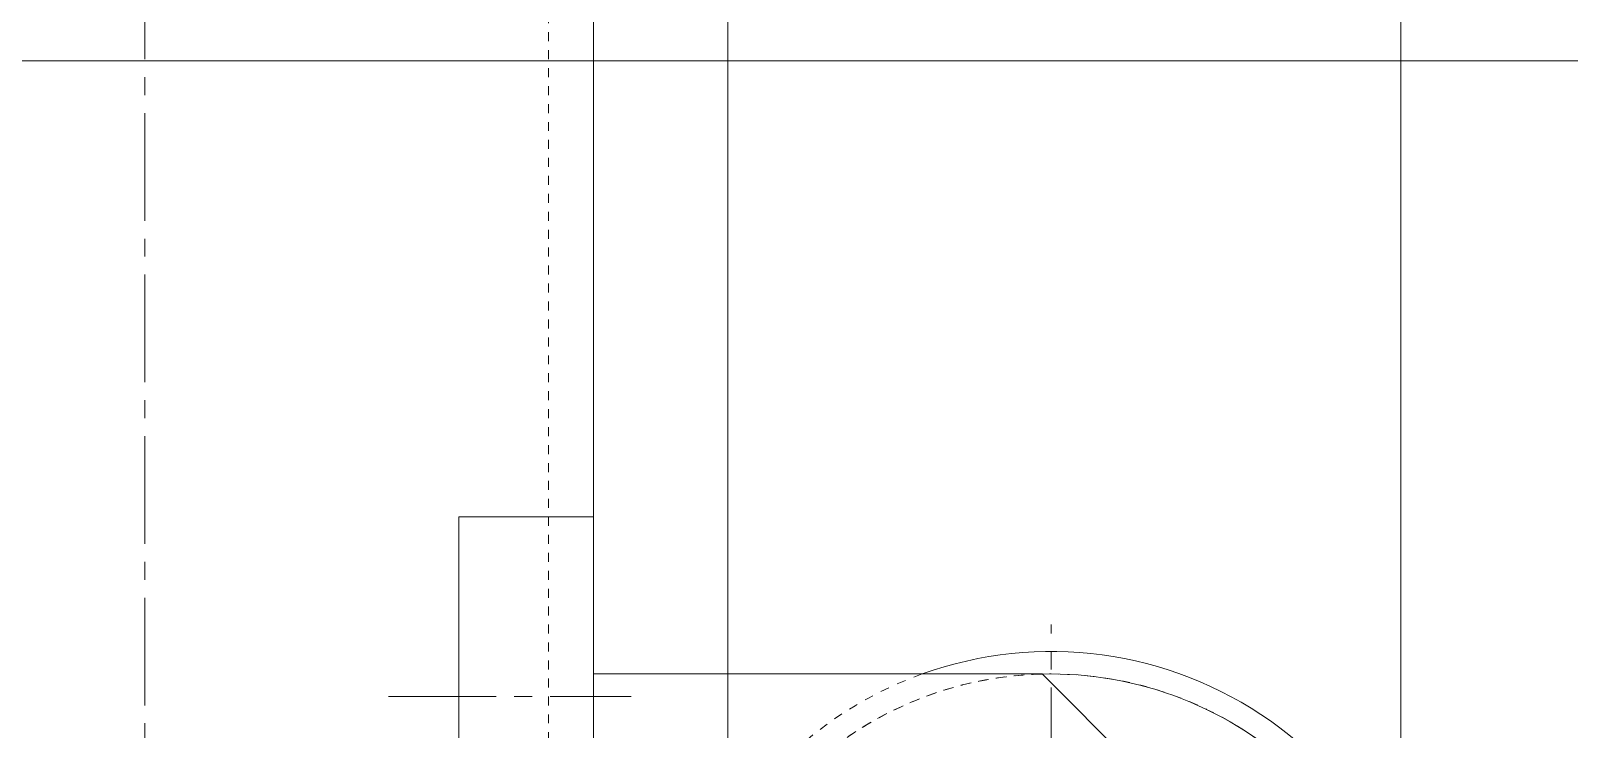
# Model space of a CAD drawing. Header units: millimetres. Extents: x -50460 to 50460, y -35640 to 35640.
# Drawn here: x -33507.4 to -33336, y 21373.3 to 21451.1 of the extents above; entities that cross this region are included whole.
import ezdxf

# ---------------------------------------------------------------- set-up
doc = ezdxf.new("R2010")
doc.units = ezdxf.units.MM
for name, pattern in [('双点画线', [22, 12, -2, 2, -2, 2, -2]), ('点画线', [18, 12, -2, 2, -2]), ('虚线', [2, 1, -1])]:
    doc.linetypes.add(name, pattern=pattern)
for name, color, linetype, lineweight in [('7', 30, '双点画线', 18), ('EB0', 7, 'Continuous', 15), ('中心线层', 1, '点画线', 18), ('尺寸线层', 4, 'Continuous', 18), ('粗实线层', 7, 'Continuous', 15), ('粗实线层_1', 7, 'Continuous', 15), ('细实线层', 3, 'Continuous', 18), ('虚线层', 100, '虚线', 18)]:
    doc.layers.add(name, color=color, linetype=linetype, lineweight=lineweight)

# ---------------------------------------------------------------- blocks, each defined once
blk = doc.blocks.new('*X209')
at = {"layer": '细实线层'}
blk.add_line((540, 203.33), (-540, 203.33), dxfattribs=at)
blk = doc.blocks.new('*X928')
at = {"layer": '粗实线层'}
for p, q in [((0, 115), (15, 115)), ((0, 0), (0, 115)), ((15, 0), (15, 115)), ((0, 0), (15, 0))]:
    blk.add_line(p, q, dxfattribs=at)
blk = doc.blocks.new('*X929')
at = {"layer": '中心线层'}
for p, q in [((51, -24.5), (51, -55.5)), ((35.5, -40), (66.5, -40))]:
    blk.add_line(p, q, dxfattribs=at)
at = {"layer": '粗实线层'}
for p, q in [((0, -80), (0, 0)), ((0, 0), (50, 0)), ((50, 0), (75, -25)), ((75, -25), (75, -55)), ((75, -55), (50, -80)), ((50, -80), (0, -80))]:
    blk.add_line(p, q, dxfattribs=at)
blk.add_circle((51, -40), 12.5, dxfattribs=at)
blk = doc.blocks.new('*X927')
at = {"layer": '粗实线层_1'}
for name, p in [('*X928', (0, 0)), ('*X929', (15, 97.5))]:
    blk.add_blockref(name, p, dxfattribs=at)
blk = doc.blocks.new('*X930')
at = {"layer": '中心线层'}
blk.add_line((42.5, -3), (42.5, 88), dxfattribs=at)
at = {"layer": '粗实线层'}
for radius, end in [(42.5, 109.7499), (40, 91.4151)]:
    blk.add_arc((42.5, 42.5), radius, 0, end, dxfattribs=at)
at = {"layer": '虚线层', "linetype": '虚线', "lineweight": 18}
for radius, start in [(42.5, 109.7499), (40, 0), (40, 91.4151)]:
    blk.add_arc((42.5, 42.5), radius, start, 180, dxfattribs=at)
blk = doc.blocks.new('*X926')
at = {"layer": '中心线层', "linetype": '点画线', "lineweight": 18}
blk.add_line((-22.83, 37.5), (4.2, 37.5), dxfattribs=at)
at = {"layer": '粗实线层_1'}
for name, p in [('*X927', (-15, -57.5)), ('*X930', (8.5, -42.5))]:
    blk.add_blockref(name, p, dxfattribs=at)
blk = doc.blocks.new('*X856')
at = {"layer": '中心线层', "linetype": '点画线', "lineweight": 18}
blk.add_line((725, 583.22), (725, -672.78), dxfattribs=at)
at = {"layer": 'EB0'}
blk.add_blockref('*X926', (775, -257.28), dxfattribs=at)
blk.add_line((790, 580.22), (790, -489.78), dxfattribs=at)
at = {"layer": '粗实线层_1'}
blk.add_line((775, 580.22), (775, -669.78), dxfattribs=at)
at = {"layer": '虚线层'}
blk.add_line((770, 580.22), (770, -669.78), dxfattribs=at)
blk = doc.blocks.new('*X805')
at = {"layer": 'EB0'}
blk.add_line((-650, 6477.5), (-650, 377.5), dxfattribs=at)
at = {"layer": '尺寸线层'}
blk.add_blockref('*X856', (-1515, 819.78), dxfattribs=at)

msp = doc.modelspace()

# ---------------------------------------------------------------- block references
at = {"layer": '7'}
msp.add_blockref('*X209', (-33769.742, 21244.445), dxfattribs=at)

# ---------------------------------------------------------------- next in the draw order: block references
at = {"layer": '尺寸线层'}
msp.add_blockref('*X805', (-32704.742, 20776.945), dxfattribs=at)

doc.saveas('drawing.dxf')
